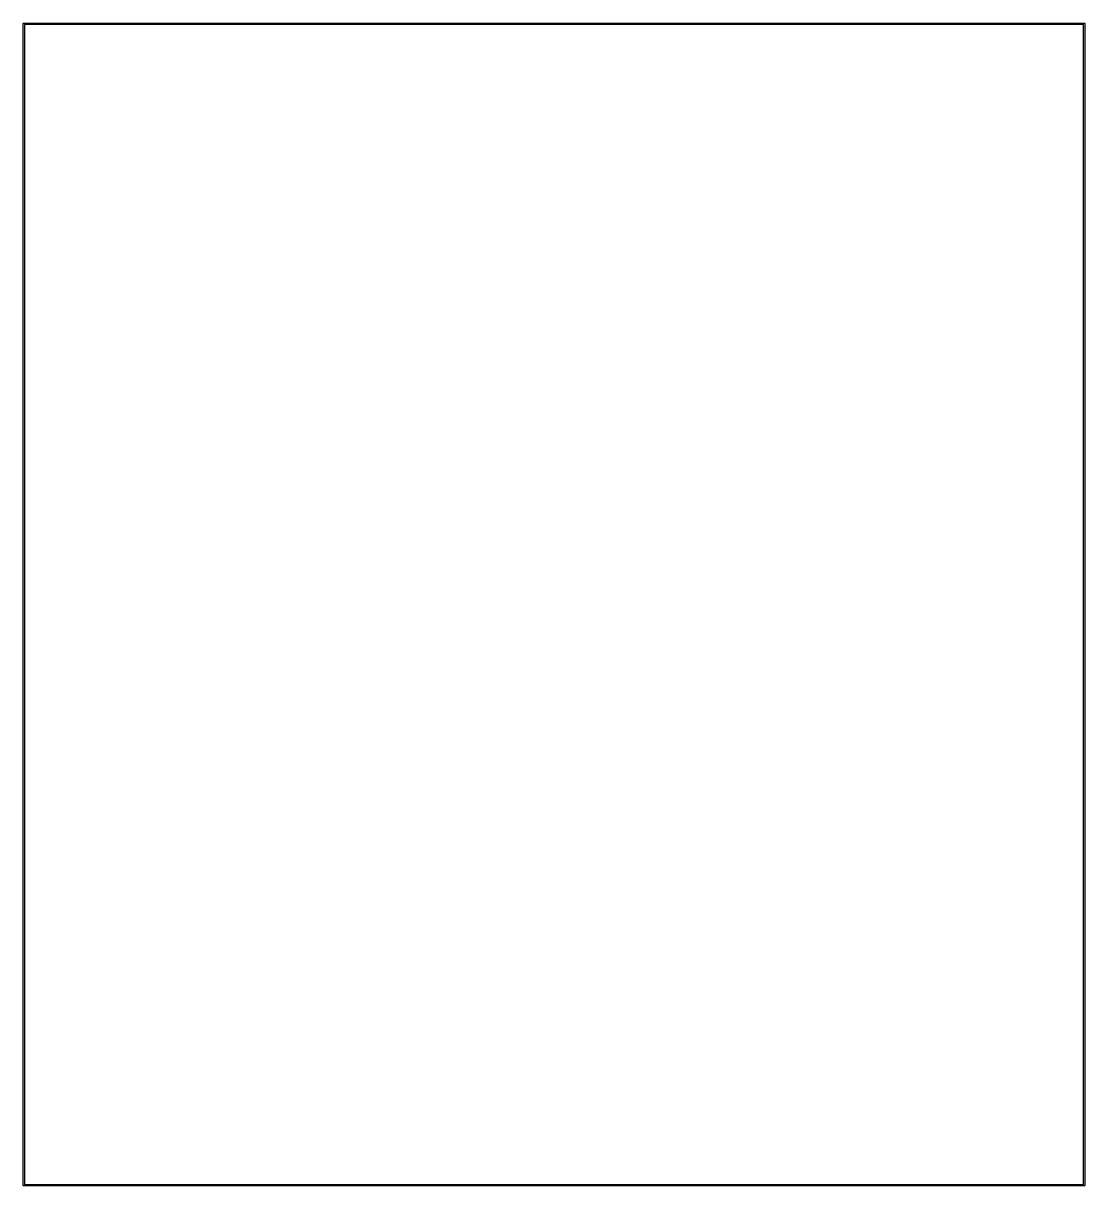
# Model space of a CAD drawing. Extents: x 107.5 to 155, y -126.5 to -74.5.
import ezdxf

# ---------------------------------------------------------------- set-up
doc = ezdxf.new("R2010")
doc.units = 0
doc.layers.add('BLACK', color=7, linetype='CONTINUOUS')

msp = doc.modelspace()

# ---------------------------------------------------------------- linework, layer by layer
at = {"layer": 'BLACK', "linetype": 'CONTINUOUS'}
for p, q in [((107.475, -74.5), (107.476903, -74.490433)), ((107.475, -126.5), (107.475, -74.5)), ((107.476903, -74.490433), (107.490433, -74.476903)), ((107.490433, -74.476903), (107.5, -74.475)), ((107.5, -74.475), (155, -74.475)), ((107.525, -74.525), (107.525, -126.475)), ((154.975, -74.525), (107.525, -74.525)), ((154.975, -126.475), (154.975, -74.525)), ((155, -74.475), (155.009567, -74.476903)), ((155.009567, -74.476903), (155.023097, -74.490433)), ((155.023097, -74.490433), (155.025, -74.5)), ((155.025, -74.5), (155.025, -126.5)), ((107.525, -126.475), (154.975, -126.475)), ((107.476903, -126.509567), (107.475, -126.5)), ((107.490433, -126.523097), (107.476903, -126.509567)), ((107.5, -126.525), (107.490433, -126.523097)), ((155, -126.525), (107.5, -126.525)), ((155.009567, -126.523097), (155, -126.525)), ((155.023097, -126.509567), (155.009567, -126.523097)), ((155.025, -126.5), (155.023097, -126.509567))]:
    msp.add_line(p, q, dxfattribs=at)

doc.saveas('drawing.dxf')
